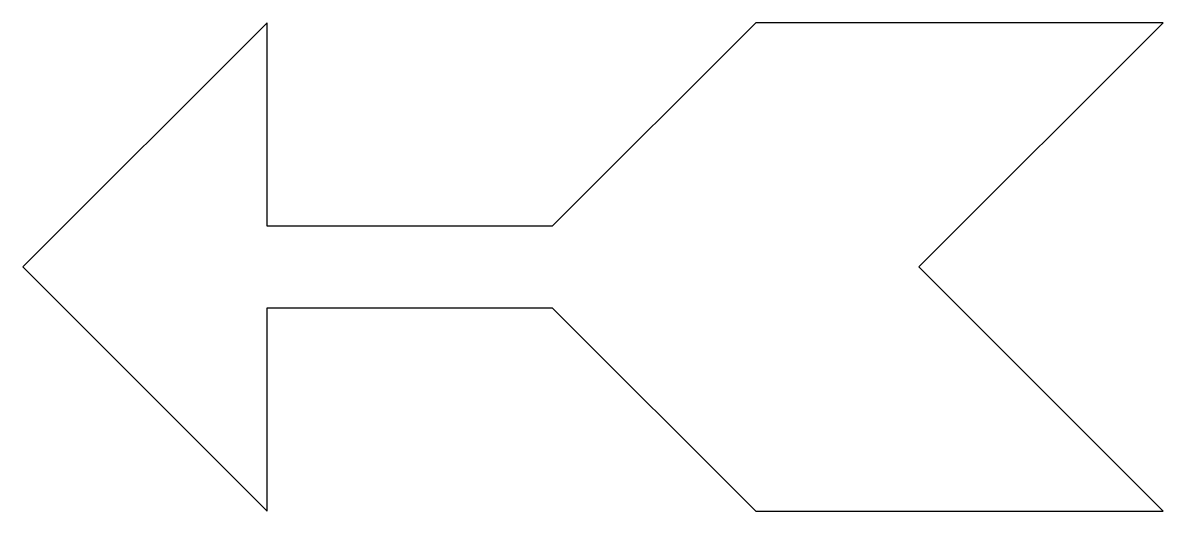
# Model space of a CAD drawing. Header units: millimetres. Extents: x 1193.32 to 1194.72, y -1500.06 to -1499.46.
import ezdxf

# ---------------------------------------------------------------- set-up
doc = ezdxf.new("R2010")
doc.units = ezdxf.units.MM
doc.layers.add('Símbolos_Gráficos', color=1, linetype='Continuous')

msp = doc.modelspace()

# ---------------------------------------------------------------- linework, layer by layer
at = {"layer": 'Símbolos_Gráficos', "color": 3}
for p, q in [((1193.6221, -1499.4612), (1193.3221, -1499.7612)), ((1193.6221, -1499.7112), (1193.6221, -1499.4612)), ((1194.2222, -1499.4612), (1193.9722, -1499.7112)), ((1194.7222, -1499.4612), (1194.2222, -1499.4612)), ((1194.4222, -1499.7612), (1194.7222, -1499.4612)), ((1193.9722, -1499.7112), (1193.6221, -1499.7112)), ((1193.3221, -1499.7612), (1193.6221, -1500.0612)), ((1194.7222, -1500.0612), (1194.4222, -1499.7612)), ((1193.6221, -1500.0612), (1193.6221, -1499.8112)), ((1193.6221, -1499.8112), (1193.9722, -1499.8112)), ((1193.9722, -1499.8112), (1194.2222, -1500.0612)), ((1194.2222, -1500.0612), (1194.7222, -1500.0612))]:
    msp.add_line(p, q, dxfattribs=at)

doc.saveas('drawing.dxf')
